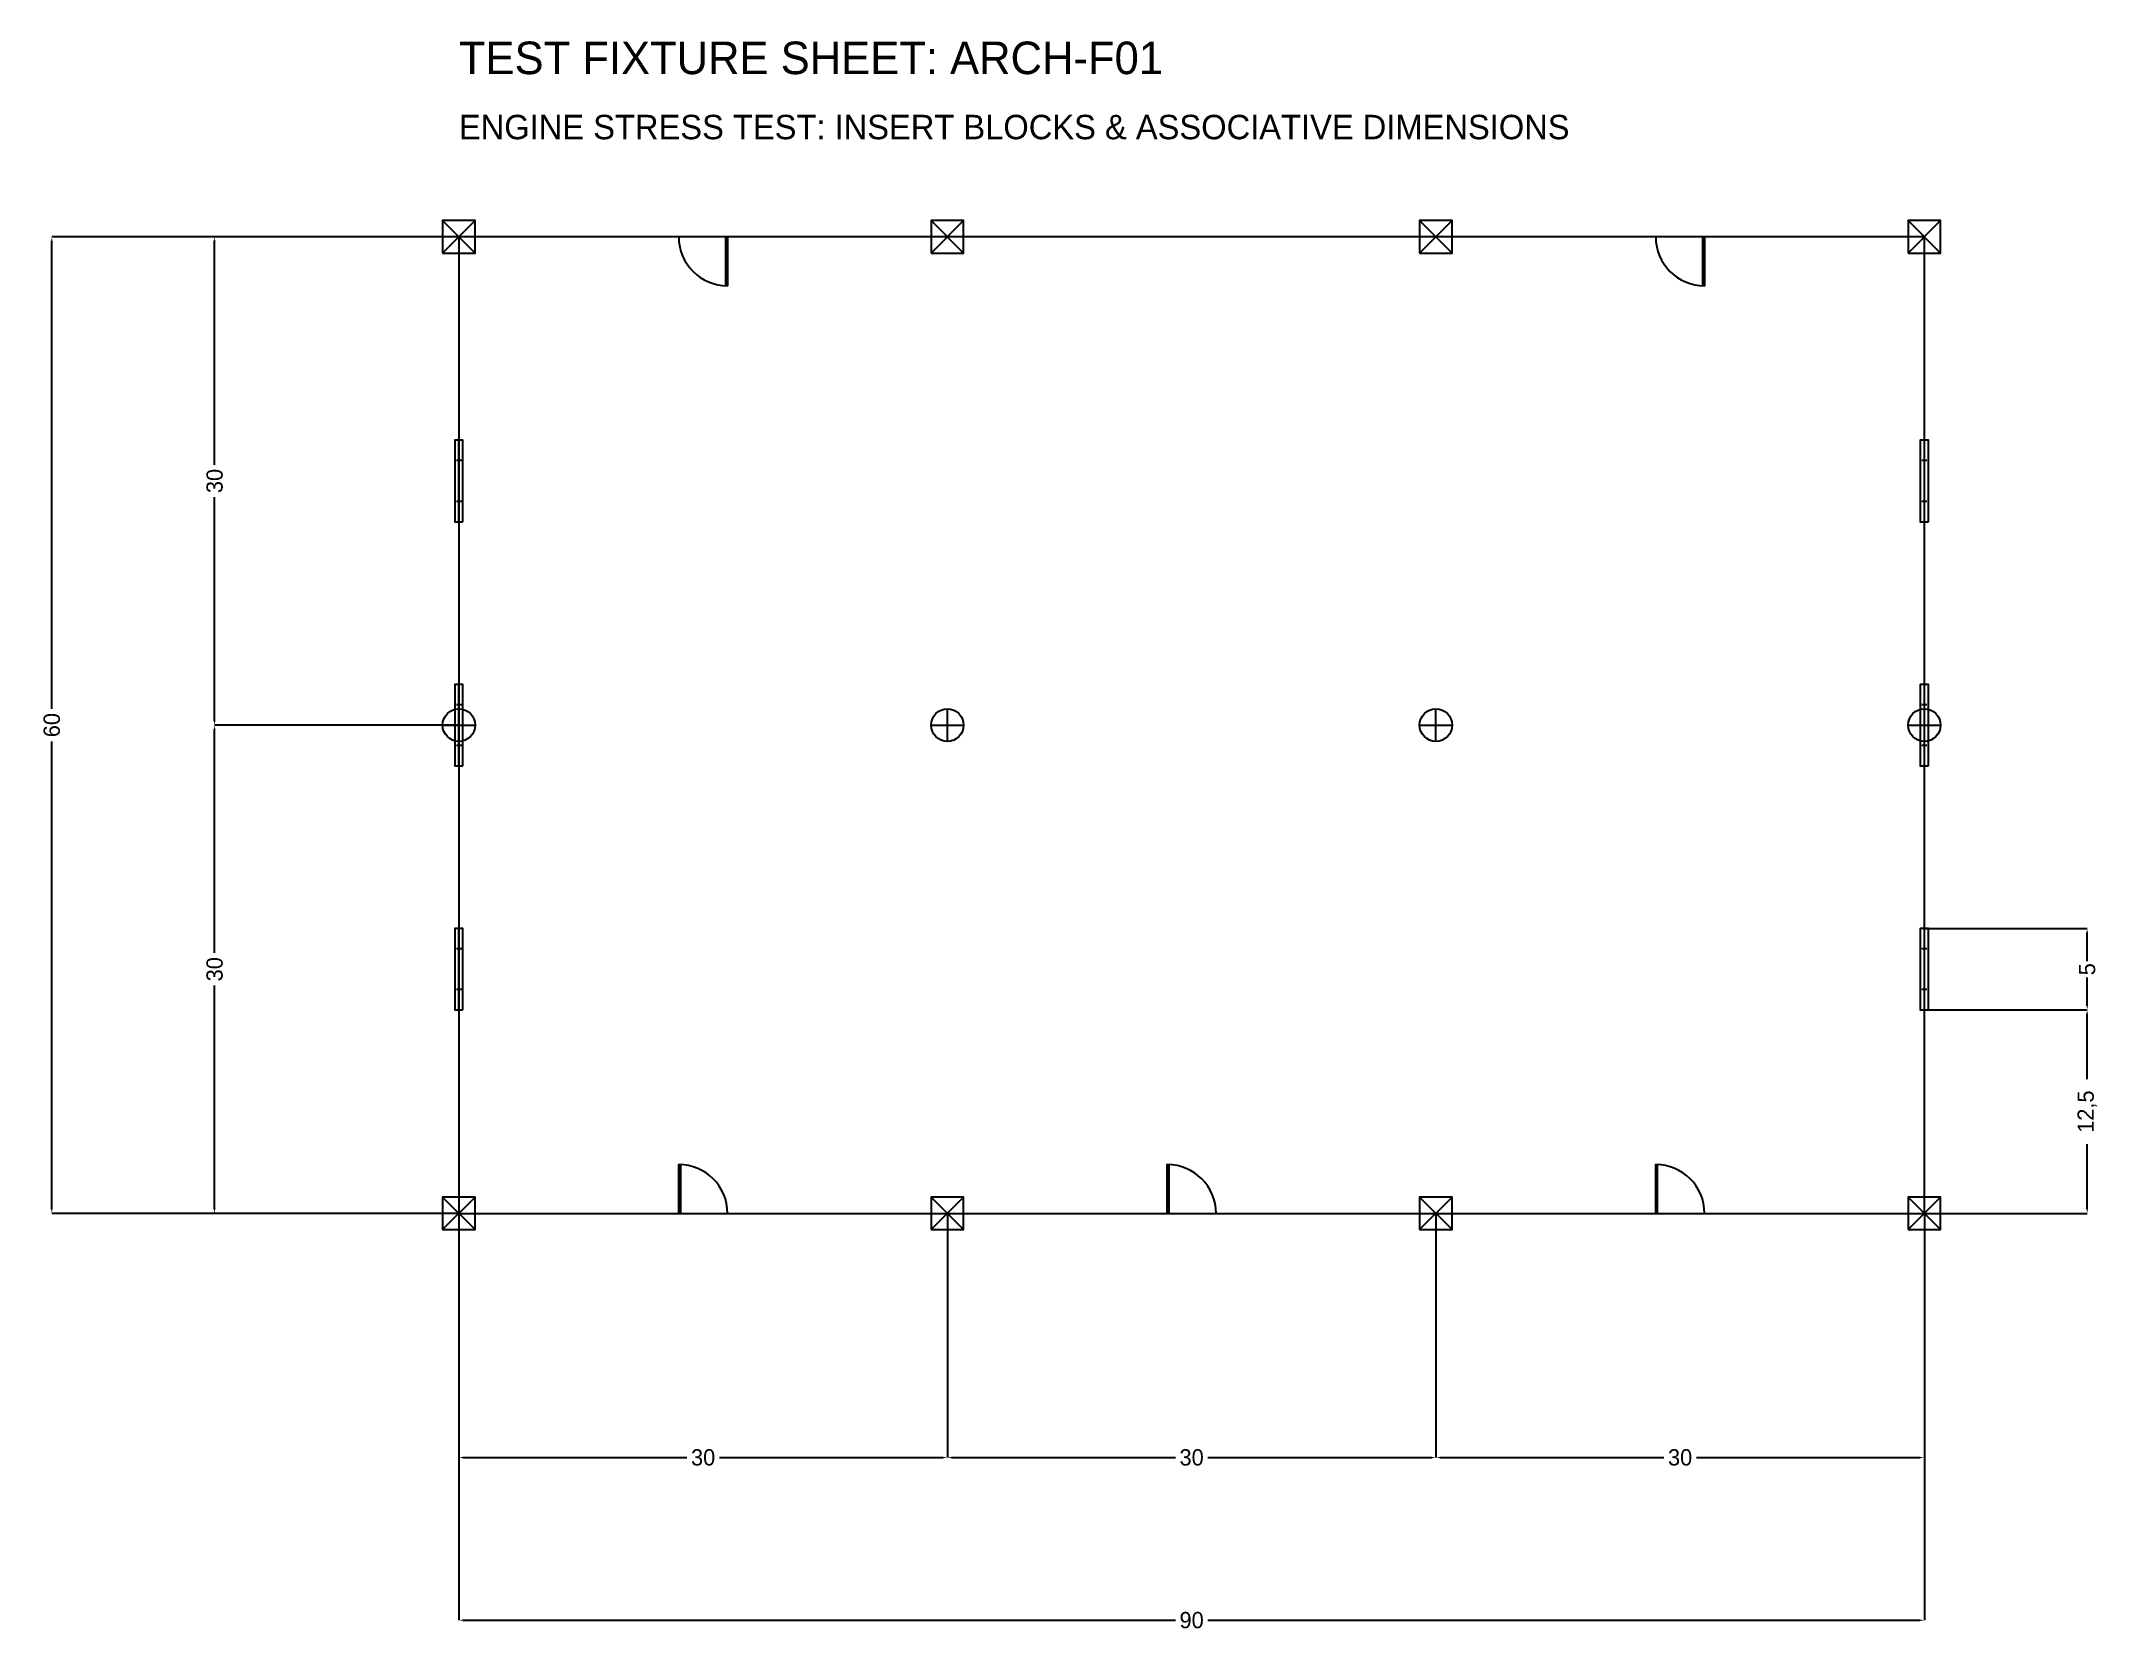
# Model space of a CAD drawing. Header units: metres. Extents: x -26 to 101, y -26 to 72.
import ezdxf

# ---------------------------------------------------------------- set-up
doc = ezdxf.new("R2010")
doc.units = ezdxf.units.M
for name, color, linetype in [('COLUMNS', 1, 'Continuous'), ('DIMENSIONS', 5, 'Continuous'), ('DOORS', 2, 'Continuous'), ('TEXT', 3, 'Continuous'), ('WALLS', 7, 'Continuous'), ('WINDOWS', 4, 'Continuous')]:
    doc.layers.add(name, color=color, linetype=linetype)
doc.dimstyles.get("Standard").update_dxf_attribs({"dimtxt": 2.5, "dimasz": 2.5, "dimexe": 1.25, "dimexo": 0.625, "dimtad": 1, "dimcen": 2.5, "dimazin": 3, "dimtfac": 1, "dimtmove": 0, "dimatfit": 3})

# ---------------------------------------------------------------- blocks, each defined once
blk = doc.blocks.new('COL_RECT')
at = {"layer": 'COLUMNS'}
for p, q in [((-1, -1), (1, 1)), ((-1, 1), (1, -1))]:
    blk.add_line(p, q, dxfattribs=at)
blk.add_lwpolyline([(-1, -1), (1, -1), (1, 1), (-1, 1)], close=True, dxfattribs=at)
blk = doc.blocks.new('COL_CIRC')
at = {"layer": 'COLUMNS'}
for p, q in [((-1, 0), (1, 0)), ((0, -1), (0, 1))]:
    blk.add_line(p, q, dxfattribs=at)
blk.add_circle((0, 0), 1, dxfattribs=at)
blk = doc.blocks.new('DOOR_3FT')
at = {"layer": 'DOORS'}
blk.add_line((0, 0), (3, 0), dxfattribs=at)
blk.add_lwpolyline([(0, 0), (0, 3), (0.1, 3), (0.1, 0)], close=True, dxfattribs=at)
blk.add_arc((0, 0), 3, 0, 90, dxfattribs=at)
blk = doc.blocks.new('WIN_5FT')
at = {"layer": 'WINDOWS'}
for p, q in [((0, 0), (5, 0)), ((1.25, -0.15), (1.25, 0.15)), ((3.75, -0.15), (3.75, 0.15))]:
    blk.add_line(p, q, dxfattribs=at)
blk.add_lwpolyline([(0, -0.25), (5, -0.25), (5, 0.25), (0, 0.25)], close=True, dxfattribs=at)
blk = doc.blocks.new('_CLOSEDFILLED')
at = {"color": 0, "linetype": 'BYBLOCK'}
blk.add_solid([(-1, 0.16), (0, 0), (-1, -0.16)], dxfattribs=at)
blk = doc.blocks.new('*D1')
for p, q in [((0, 0), (0, -15)), ((30, 0), (30, -15)), ((0.25, -15), (14, -15)), ((16, -15), (29.75, -15))]:
    blk.add_line(p, q)
at = {"layer": 'Defpoints'}
for p in [(0, 0), (30, 0), (0, -15)]:
    blk.add_point(p, dxfattribs=at)
at = {"layer": 'DIMENSIONS', "xscale": 0.25, "yscale": 0.25, "rotation": 180}
blk.add_blockref('_CLOSEDFILLED', (0, -15), dxfattribs=at)
at = {"layer": 'DIMENSIONS', "xscale": 0.25, "yscale": 0.25}
blk.add_blockref('_CLOSEDFILLED', (30, -15), dxfattribs=at)
at = {"layer": 'DIMENSIONS', "insert": (15, -15), "char_height": 1, "attachment_point": 5}
blk.add_mtext('30', dxfattribs=at)
blk = doc.blocks.new('*D2')
for p, q in [((30, 0), (30, -15)), ((60, 0), (60, -15)), ((30.25, -15), (44, -15)), ((46, -15), (59.75, -15))]:
    blk.add_line(p, q)
at = {"layer": 'Defpoints'}
for p in [(30, 0), (60, 0), (30, -15)]:
    blk.add_point(p, dxfattribs=at)
at = {"layer": 'DIMENSIONS', "xscale": 0.25, "yscale": 0.25, "rotation": 180}
blk.add_blockref('_CLOSEDFILLED', (30, -15), dxfattribs=at)
at = {"layer": 'DIMENSIONS', "xscale": 0.25, "yscale": 0.25}
blk.add_blockref('_CLOSEDFILLED', (60, -15), dxfattribs=at)
at = {"layer": 'DIMENSIONS', "insert": (45, -15), "char_height": 1, "attachment_point": 5}
blk.add_mtext('30', dxfattribs=at)
blk = doc.blocks.new('*D3')
for p, q in [((60, 0), (60, -15)), ((90, 0), (90, -15)), ((60.25, -15), (74, -15)), ((76, -15), (89.75, -15))]:
    blk.add_line(p, q)
at = {"layer": 'Defpoints'}
for p in [(60, 0), (90, 0), (60, -15)]:
    blk.add_point(p, dxfattribs=at)
at = {"layer": 'DIMENSIONS', "xscale": 0.25, "yscale": 0.25, "rotation": 180}
blk.add_blockref('_CLOSEDFILLED', (60, -15), dxfattribs=at)
at = {"layer": 'DIMENSIONS', "xscale": 0.25, "yscale": 0.25}
blk.add_blockref('_CLOSEDFILLED', (90, -15), dxfattribs=at)
at = {"layer": 'DIMENSIONS', "insert": (75, -15), "char_height": 1, "attachment_point": 5}
blk.add_mtext('30', dxfattribs=at)
blk = doc.blocks.new('*D4')
for p, q in [((0, 0), (0, -25)), ((90, 0), (90, -25)), ((0.25, -25), (44, -25)), ((46, -25), (89.75, -25))]:
    blk.add_line(p, q)
at = {"layer": 'Defpoints'}
for p in [(0, 0), (90, 0), (0, -25)]:
    blk.add_point(p, dxfattribs=at)
at = {"layer": 'DIMENSIONS', "xscale": 0.25, "yscale": 0.25, "rotation": 180}
blk.add_blockref('_CLOSEDFILLED', (0, -25), dxfattribs=at)
at = {"layer": 'DIMENSIONS', "xscale": 0.25, "yscale": 0.25}
blk.add_blockref('_CLOSEDFILLED', (90, -25), dxfattribs=at)
at = {"layer": 'DIMENSIONS', "insert": (45, -25), "char_height": 1, "attachment_point": 5}
blk.add_mtext('90', dxfattribs=at)
blk = doc.blocks.new('*D5')
for p, q in [((0, 30), (-15, 30)), ((-15, 16), (-15, 29.75)), ((-15, 0.25), (-15, 14)), ((0, 0), (-15, 0))]:
    blk.add_line(p, q)
at = {"layer": 'Defpoints'}
for p in [(0, 30), (-15, 0), (0, 0)]:
    blk.add_point(p, dxfattribs=at)
at = {"layer": 'DIMENSIONS', "xscale": 0.25, "yscale": 0.25}
for p, rotation in [((-15, 30), 90), ((-15, 0), 270)]:
    blk.add_blockref('_CLOSEDFILLED', p, dxfattribs=dict(at, rotation=rotation))
at = {"layer": 'DIMENSIONS', "insert": (-15, 15), "char_height": 1, "attachment_point": 5, "rotation": 90}
blk.add_mtext('30', dxfattribs=at)
blk = doc.blocks.new('*D6')
for p, q in [((0, 60), (-15, 60)), ((-15, 46), (-15, 59.75)), ((-15, 30.25), (-15, 44)), ((0, 30), (-15, 30))]:
    blk.add_line(p, q)
at = {"layer": 'Defpoints'}
for p in [(0, 60), (-15, 30), (0, 30)]:
    blk.add_point(p, dxfattribs=at)
at = {"layer": 'DIMENSIONS', "xscale": 0.25, "yscale": 0.25}
for p, rotation in [((-15, 60), 90), ((-15, 30), 270)]:
    blk.add_blockref('_CLOSEDFILLED', p, dxfattribs=dict(at, rotation=rotation))
at = {"layer": 'DIMENSIONS', "insert": (-15, 45), "char_height": 1, "attachment_point": 5, "rotation": 90}
blk.add_mtext('30', dxfattribs=at)
blk = doc.blocks.new('*D7')
for p, q in [((0, 60), (-25, 60)), ((-25, 31), (-25, 59.75)), ((-25, 0.25), (-25, 29)), ((0, 0), (-25, 0))]:
    blk.add_line(p, q)
at = {"layer": 'Defpoints'}
for p in [(0, 60), (-25, 0), (0, 0)]:
    blk.add_point(p, dxfattribs=at)
at = {"layer": 'DIMENSIONS', "xscale": 0.25, "yscale": 0.25}
for p, rotation in [((-25, 60), 90), ((-25, 0), 270)]:
    blk.add_blockref('_CLOSEDFILLED', p, dxfattribs=dict(at, rotation=rotation))
at = {"layer": 'DIMENSIONS', "insert": (-25, 30), "char_height": 1, "attachment_point": 5, "rotation": 90}
blk.add_mtext('60', dxfattribs=at)
blk = doc.blocks.new('*D8')
for p, q in [((90, 12.5), (100, 12.5)), ((100, 8.25), (100, 12.25)), ((100, 0.25), (100, 4.25)), ((90, 0), (100, 0))]:
    blk.add_line(p, q)
at = {"layer": 'Defpoints'}
for p in [(90, 12.5), (90, 0), (100, 0)]:
    blk.add_point(p, dxfattribs=at)
at = {"layer": 'DIMENSIONS', "xscale": 0.25, "yscale": 0.25}
for p, rotation in [((100, 12.5), 90), ((100, 0), 270)]:
    blk.add_blockref('_CLOSEDFILLED', p, dxfattribs=dict(at, rotation=rotation))
at = {"layer": 'DIMENSIONS', "insert": (100, 6.25), "char_height": 1, "attachment_point": 5, "rotation": 90}
blk.add_mtext('12,5', dxfattribs=at)
blk = doc.blocks.new('*D9')
for p, q in [((90, 17.5), (100, 17.5)), ((100, 15.5), (100, 17.25)), ((100, 12.75), (100, 14.5)), ((90, 12.5), (100, 12.5))]:
    blk.add_line(p, q)
at = {"layer": 'Defpoints'}
for p in [(90, 17.5), (90, 12.5), (100, 12.5)]:
    blk.add_point(p, dxfattribs=at)
at = {"layer": 'DIMENSIONS', "xscale": 0.25, "yscale": 0.25}
for p, rotation in [((100, 17.5), 90), ((100, 12.5), 270)]:
    blk.add_blockref('_CLOSEDFILLED', p, dxfattribs=dict(at, rotation=rotation))
at = {"layer": 'DIMENSIONS', "insert": (100, 15), "char_height": 1, "attachment_point": 5, "rotation": 90}
blk.add_mtext('5', dxfattribs=at)

msp = doc.modelspace()

# ---------------------------------------------------------------- linework, layer by layer
at = {"layer": 'WALLS'}
for p, q in [((90, 60), (0, 60)), ((0, 60), (0, 0)), ((90, 0), (90, 60)), ((0, 0), (90, 0))]:
    msp.add_line(p, q, dxfattribs=at)

# ---------------------------------------------------------------- block references
at = {"layer": 'COLUMNS'}
for name, p in [('COL_RECT', (0, 60)), ('COL_RECT', (30, 60)), ('COL_RECT', (60, 60)), ('COL_RECT', (90, 60)), ('COL_CIRC', (0, 30)), ('COL_CIRC', (30, 30)), ('COL_CIRC', (60, 30)), ('COL_CIRC', (90, 30)), ('COL_RECT', (0, 0)), ('COL_RECT', (30, 0)), ('COL_RECT', (60, 0)), ('COL_RECT', (90, 0))]:
    msp.add_blockref(name, p, dxfattribs=at)
at = {"layer": 'DOORS', "rotation": 180}
for p in [(16.5, 60), (76.5, 60)]:
    msp.add_blockref('DOOR_3FT', p, dxfattribs=at)
at = {"layer": 'DOORS'}
for p in [(13.5, 0), (43.5, 0), (73.5, 0)]:
    msp.add_blockref('DOOR_3FT', p, dxfattribs=at)
at = {"layer": 'WINDOWS', "rotation": 90}
for p in [(0, 42.5), (90, 42.5), (0, 27.5), (90, 27.5), (0, 12.5), (90, 12.5)]:
    msp.add_blockref('WIN_5FT', p, dxfattribs=at)

# ---------------------------------------------------------------- texts
at = {"layer": 'TEXT'}
for s, height, p in [('TEST FIXTURE SHEET: ARCH-F01', 2, (0, 70)), ('ENGINE STRESS TEST: INSERT BLOCKS & ASSOCIATIVE DIMENSIONS', 1.5, (0, 66))]:
    msp.add_text(s, height=height, dxfattribs=at).set_placement(p)

# ---------------------------------------------------------------- dimensions: what is measured, and where the dimension line sits
at = {"layer": 'DIMENSIONS'}
for base, p1, p2, picture, middle in [((-25, 0), (0, 0), (0, 60), '*D7', (-25, 30)), ((-15, 30), (0, 30), (0, 60), '*D6', (-15, 45)), ((-15, 0), (0, 0), (0, 30), '*D5', (-15, 15)), ((100, 12.5), (90, 12.5), (90, 17.5), '*D9', (100, 15)), ((100, 0), (90, 0), (90, 12.5), '*D8', (100, 6.25))]:
    dim = msp.add_linear_dim(base=base, p1=p1, p2=p2, angle=90, dimstyle='Standard', dxfattribs=at)
    dim.commit()
    dim.dimension.update_dxf_attribs({"geometry": picture, "text_midpoint": middle})
for base, p1, p2, picture, middle in [((0, -15), (0, 0), (30, 0), '*D1', (15, -15)), ((0, -25), (0, 0), (90, 0), '*D4', (45, -25)), ((30, -15), (30, 0), (60, 0), '*D2', (45, -15)), ((60, -15), (60, 0), (90, 0), '*D3', (75, -15))]:
    dim = msp.add_linear_dim(base=base, p1=p1, p2=p2, dimstyle='Standard', dxfattribs=at)
    dim.commit()
    dim.dimension.update_dxf_attribs({"geometry": picture, "text_midpoint": middle})

doc.saveas('drawing.dxf')
